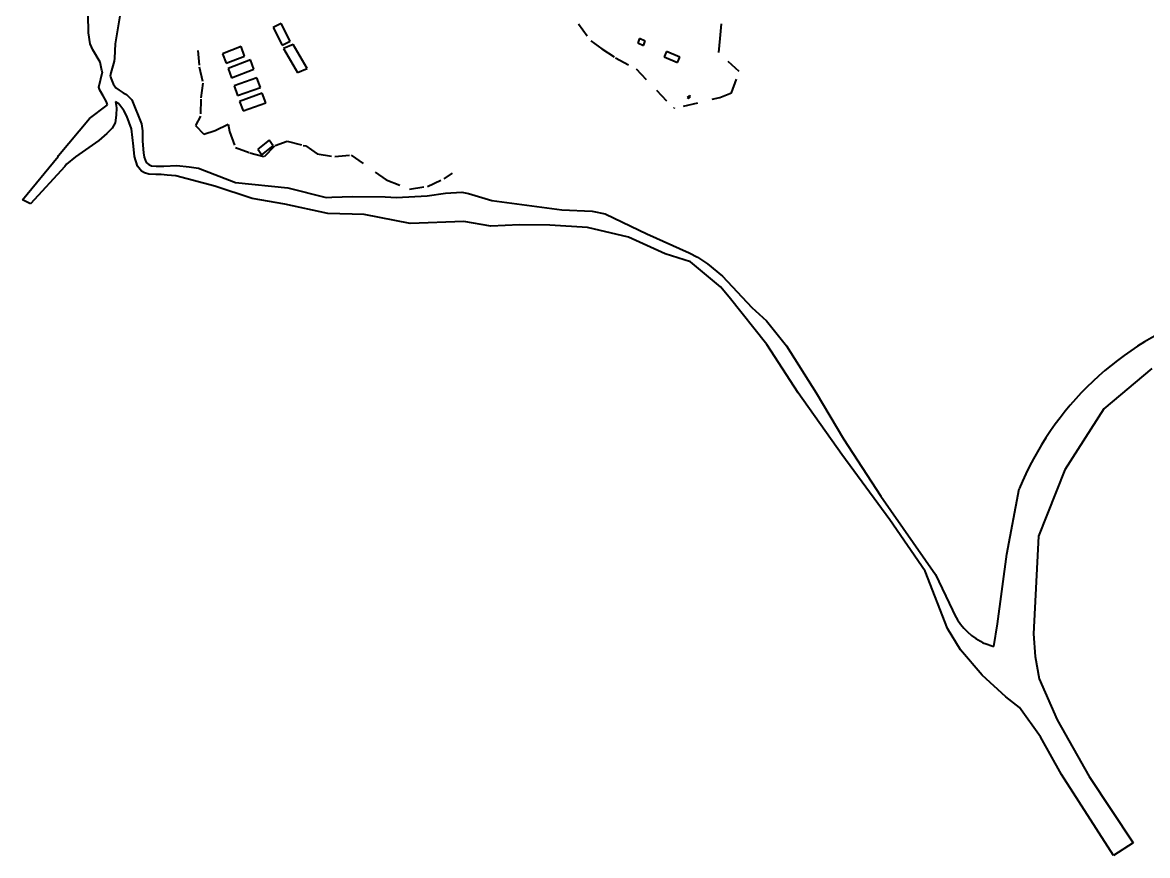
# Model space of a CAD drawing. Header units: metres. Extents: x 625987 to 635197, y 3048449 to 3066446.
# Drawn here: x 634616.48 to 634624.14, y 3063182.39 to 3063188.06 of the extents above; entities that cross this region are included whole.
import ezdxf

# ---------------------------------------------------------------- set-up
doc = ezdxf.new("R2010")
doc.units = ezdxf.units.M
doc.linetypes.add('DASHED', pattern=[0.75, 0.5, -0.25])
for name, color, linetype, lineweight in [('C-BLDG', 253, 'Continuous', 5), ('C-FENC-AIRF-SECU', 253, 'DASHED', 0), ('C-ROAD-LAND', 253, 'Continuous', 9)]:
    doc.layers.add(name, color=color, linetype=linetype, lineweight=lineweight)

msp = doc.modelspace()

# ---------------------------------------------------------------- linework, layer by layer
at = {"layer": 'C-BLDG', "lineweight": 40}
for p, q in [((634618.2416, 3063188.0495, 24568986.0801), (634618.1871, 3063188.0222, 24568986.0801)), ((634618.2416, 3063188.0495, 24568986.0801), (634618.1871, 3063188.0222, 24568986.0801)), ((634618.1871, 3063188.0222, 24568986.0801), (634618.2484, 3063187.903, 24568986.0801)), ((634618.1871, 3063188.0222, 24568986.0801), (634618.2484, 3063187.903, 24568986.0801)), ((634618.3028, 3063187.9303, 24568986.0801), (634618.2416, 3063188.0495, 24568986.0801)), ((634618.3028, 3063187.9303, 24568986.0801), (634618.2416, 3063188.0495, 24568986.0801)), ((634618.2484, 3063187.903, 24568986.0801), (634618.3028, 3063187.9303, 24568986.0801)), ((634618.2484, 3063187.903, 24568986.0801), (634618.3028, 3063187.9303, 24568986.0801)), ((634620.6811, 3063187.9485, 24568986.0801), (634620.6677, 3063187.9181, 24568986.0801)), ((634620.6811, 3063187.9485, 24568986.0801), (634620.6677, 3063187.9181, 24568986.0801)), ((634620.6677, 3063187.9181, 24568986.0801), (634620.7062, 3063187.8995, 24568986.0801)), ((634620.6677, 3063187.9181, 24568986.0801), (634620.7062, 3063187.8995, 24568986.0801)), ((634620.7197, 3063187.9298, 24568986.0801), (634620.6811, 3063187.9485, 24568986.0801)), ((634620.7197, 3063187.9298, 24568986.0801), (634620.6811, 3063187.9485, 24568986.0801)), ((634620.7062, 3063187.8995, 24568986.0801), (634620.7197, 3063187.9298, 24568986.0801)), ((634620.7062, 3063187.8995, 24568986.0801), (634620.7197, 3063187.9298, 24568986.0801)), ((634617.9675, 3063187.8929, 24568986.0801), (634617.8419, 3063187.8446, 24568986.0801)), ((634617.9675, 3063187.8929, 24568986.0801), (634617.8419, 3063187.8446, 24568986.0801)), ((634617.8419, 3063187.8446, 24568986.0801), (634617.8658, 3063187.7799, 24568986.0801)), ((634617.8419, 3063187.8446, 24568986.0801), (634617.8658, 3063187.7799, 24568986.0801)), ((634617.9913, 3063187.8282, 24568986.0801), (634617.9675, 3063187.8929, 24568986.0801)), ((634617.9913, 3063187.8282, 24568986.0801), (634617.9675, 3063187.8929, 24568986.0801)), ((634618.323, 3063187.9064, 24568986.0801), (634618.2574, 3063187.8808, 24568986.0801)), ((634618.323, 3063187.9064, 24568986.0801), (634618.2574, 3063187.8808, 24568986.0801)), ((634618.2574, 3063187.8808, 24568986.0801), (634618.3524, 3063187.7172, 24568986.0801)), ((634618.2574, 3063187.8808, 24568986.0801), (634618.3524, 3063187.7172, 24568986.0801)), ((634618.418, 3063187.7428, 24568986.0801), (634618.323, 3063187.9064, 24568986.0801)), ((634618.418, 3063187.7428, 24568986.0801), (634618.323, 3063187.9064, 24568986.0801)), ((634620.8634, 3063187.8599, 24568986.0801), (634620.8481, 3063187.824, 24568986.0801)), ((634620.8634, 3063187.8599, 24568986.0801), (634620.8481, 3063187.824, 24568986.0801)), ((634620.9542, 3063187.8213, 24568986.0801), (634620.8634, 3063187.8599, 24568986.0801)), ((634620.9542, 3063187.8213, 24568986.0801), (634620.8634, 3063187.8599, 24568986.0801)), ((634617.8658, 3063187.7799, 24568986.0801), (634617.9913, 3063187.8282, 24568986.0801)), ((634617.8658, 3063187.7799, 24568986.0801), (634617.9913, 3063187.8282, 24568986.0801)), ((634618.033, 3063187.8019, 24568986.0801), (634617.8794, 3063187.7437, 24568986.0801)), ((634618.033, 3063187.8019, 24568986.0801), (634617.8794, 3063187.7437, 24568986.0801)), ((634618.0552, 3063187.7392, 24568986.0801), (634618.033, 3063187.8019, 24568986.0801)), ((634618.0552, 3063187.7392, 24568986.0801), (634618.033, 3063187.8019, 24568986.0801)), ((634620.8481, 3063187.824, 24568986.0801), (634620.939, 3063187.7854, 24568986.0801)), ((634620.8481, 3063187.824, 24568986.0801), (634620.939, 3063187.7854, 24568986.0801)), ((634620.939, 3063187.7854, 24568986.0801), (634620.9542, 3063187.8213, 24568986.0801)), ((634620.939, 3063187.7854, 24568986.0801), (634620.9542, 3063187.8213, 24568986.0801)), ((634617.8794, 3063187.7437, 24568986.0801), (634617.9017, 3063187.681, 24568986.0801)), ((634617.8794, 3063187.7437, 24568986.0801), (634617.9017, 3063187.681, 24568986.0801)), ((634617.9017, 3063187.681, 24568986.0801), (634618.0552, 3063187.7392, 24568986.0801)), ((634617.9017, 3063187.681, 24568986.0801), (634618.0552, 3063187.7392, 24568986.0801)), ((634618.3524, 3063187.7172, 24568986.0801), (634618.418, 3063187.7428, 24568986.0801)), ((634618.3524, 3063187.7172, 24568986.0801), (634618.418, 3063187.7428, 24568986.0801)), ((634618.0757, 3063187.6805, 24568986.0801), (634617.9218, 3063187.6252, 24568986.0801)), ((634618.0757, 3063187.6805, 24568986.0801), (634617.9218, 3063187.6252, 24568986.0801)), ((634617.9218, 3063187.6252, 24568986.0801), (634617.9443, 3063187.561, 24568986.0801)), ((634617.9218, 3063187.6252, 24568986.0801), (634617.9443, 3063187.561, 24568986.0801)), ((634617.9443, 3063187.561, 24568986.0801), (634618.0994, 3063187.6151, 24568986.0801)), ((634617.9443, 3063187.561, 24568986.0801), (634618.0994, 3063187.6151, 24568986.0801)), ((634618.0994, 3063187.6151, 24568986.0801), (634618.0757, 3063187.6805, 24568986.0801)), ((634618.0994, 3063187.6151, 24568986.0801), (634618.0757, 3063187.6805, 24568986.0801)), ((634618.1116, 3063187.5755, 24568986.0801), (634617.9577, 3063187.5201, 24568986.0801)), ((634618.1116, 3063187.5755, 24568986.0801), (634617.9577, 3063187.5201, 24568986.0801)), ((634618.1353, 3063187.5101, 24568986.0801), (634618.1116, 3063187.5755, 24568986.0801)), ((634618.1353, 3063187.5101, 24568986.0801), (634618.1116, 3063187.5755, 24568986.0801)), ((634621.0179, 3063187.5585, 24568986.0801), (634621.005, 3063187.5455, 24568986.0801)), ((634621.0179, 3063187.5585, 24568986.0801), (634621.005, 3063187.5455, 24568986.0801)), ((634621.005, 3063187.5455, 24568986.0801), (634621.0133, 3063187.5398, 24568986.0801)), ((634621.005, 3063187.5455, 24568986.0801), (634621.0133, 3063187.5398, 24568986.0801)), ((634621.0133, 3063187.5398, 24568986.0801), (634621.0262, 3063187.5527, 24568986.0801)), ((634621.0133, 3063187.5398, 24568986.0801), (634621.0262, 3063187.5527, 24568986.0801)), ((634621.0262, 3063187.5527, 24568986.0801), (634621.0179, 3063187.5585, 24568986.0801)), ((634621.0262, 3063187.5527, 24568986.0801), (634621.0179, 3063187.5585, 24568986.0801)), ((634617.9577, 3063187.5201, 24568986.0801), (634617.9813, 3063187.4547, 24568986.0801)), ((634617.9577, 3063187.5201, 24568986.0801), (634617.9813, 3063187.4547, 24568986.0801)), ((634617.9813, 3063187.4547, 24568986.0801), (634618.1353, 3063187.5101, 24568986.0801)), ((634617.9813, 3063187.4547, 24568986.0801), (634618.1353, 3063187.5101, 24568986.0801)), ((634618.159, 3063187.2559, 24568986.0801), (634618.0818, 3063187.1946, 24568986.0801)), ((634618.159, 3063187.2559, 24568986.0801), (634618.0818, 3063187.1946, 24568986.0801)), ((634618.1868, 3063187.2173, 24568986.0801), (634618.159, 3063187.2559, 24568986.0801)), ((634618.1868, 3063187.2173, 24568986.0801), (634618.159, 3063187.2559, 24568986.0801)), ((634618.0818, 3063187.1946, 24568986.0801), (634618.1096, 3063187.156, 24568986.0801)), ((634618.0818, 3063187.1946, 24568986.0801), (634618.1096, 3063187.156, 24568986.0801)), ((634618.1096, 3063187.156, 24568986.0801), (634618.1868, 3063187.2173, 24568986.0801)), ((634618.1096, 3063187.156, 24568986.0801), (634618.1868, 3063187.2173, 24568986.0801))]:
    msp.add_line(p, q, dxfattribs=at)
at = {"layer": 'C-FENC-AIRF-SECU', "lineweight": 40, "ltscale": 0.2}
for p, q in [((634620.1393, 3063188.1803, 24568986.0801), (634620.2639, 3063188.0472, 24568986.0801)), ((634620.1393, 3063188.1803, 24568986.0801), (634620.2639, 3063188.0472, 24568986.0801)), ((634621.23, 3063187.9488, 24568986.0801), (634621.2404, 3063188.0933, 24568986.0801)), ((634621.23, 3063187.9488, 24568986.0801), (634621.2404, 3063188.0933, 24568986.0801)), ((634620.2639, 3063188.0472, 24568986.0801), (634620.3491, 3063187.9319, 24568986.0801)), ((634620.2639, 3063188.0472, 24568986.0801), (634620.3491, 3063187.9319, 24568986.0801)), ((634620.3491, 3063187.9319, 24568986.0801), (634620.4233, 3063187.8785, 24568986.0801)), ((634620.3491, 3063187.9319, 24568986.0801), (634620.4233, 3063187.8785, 24568986.0801)), ((634621.2192, 3063187.8521, 24568986.0801), (634621.23, 3063187.9488, 24568986.0801)), ((634621.2192, 3063187.8521, 24568986.0801), (634621.23, 3063187.9488, 24568986.0801)), ((634617.6745, 3063187.867, 24568986.0801), (634617.6835, 3063187.755, 24568986.0801)), ((634617.6745, 3063187.867, 24568986.0801), (634617.6835, 3063187.755, 24568986.0801)), ((634620.4233, 3063187.8785, 24568986.0801), (634620.5171, 3063187.8173, 24568986.0801)), ((634620.4233, 3063187.8785, 24568986.0801), (634620.5171, 3063187.8173, 24568986.0801)), ((634621.3581, 3063187.7242, 24568986.0801), (634621.2192, 3063187.8521, 24568986.0801)), ((634621.3581, 3063187.7242, 24568986.0801), (634621.2192, 3063187.8521, 24568986.0801)), ((634620.5171, 3063187.8173, 24568986.0801), (634620.6563, 3063187.7407, 24568986.0801)), ((634620.5171, 3063187.8173, 24568986.0801), (634620.6563, 3063187.7407, 24568986.0801)), ((634617.6835, 3063187.755, 24568986.0801), (634617.707, 3063187.6441, 24568986.0801)), ((634617.6835, 3063187.755, 24568986.0801), (634617.707, 3063187.6441, 24568986.0801)), ((634620.6563, 3063187.7407, 24568986.0801), (634620.9156, 3063187.472, 24568986.0801)), ((634620.6563, 3063187.7407, 24568986.0801), (634620.9156, 3063187.472, 24568986.0801)), ((634621.3059, 3063187.5777, 24568986.0801), (634621.3581, 3063187.7242, 24568986.0801)), ((634621.3059, 3063187.5777, 24568986.0801), (634621.3581, 3063187.7242, 24568986.0801)), ((634617.707, 3063187.6441, 24568986.0801), (634617.6928, 3063187.536, 24568986.0801)), ((634617.707, 3063187.6441, 24568986.0801), (634617.6928, 3063187.536, 24568986.0801)), ((634617.6928, 3063187.536, 24568986.0801), (634617.6905, 3063187.419, 24568986.0801)), ((634617.6928, 3063187.536, 24568986.0801), (634617.6905, 3063187.419, 24568986.0801)), ((634620.9799, 3063187.4878, 24568986.0801), (634621.226, 3063187.5471, 24568986.0801)), ((634620.9799, 3063187.4878, 24568986.0801), (634621.226, 3063187.5471, 24568986.0801)), ((634621.226, 3063187.5471, 24568986.0801), (634621.3059, 3063187.5777, 24568986.0801)), ((634621.226, 3063187.5471, 24568986.0801), (634621.3059, 3063187.5777, 24568986.0801)), ((634620.9156, 3063187.472, 24568986.0801), (634620.9192, 3063187.4774, 24568986.0801)), ((634620.9156, 3063187.472, 24568986.0801), (634620.9192, 3063187.4774, 24568986.0801)), ((634617.6905, 3063187.419, 24568986.0801), (634617.6577, 3063187.3556, 24568986.0801)), ((634617.6905, 3063187.419, 24568986.0801), (634617.6577, 3063187.3556, 24568986.0801)), ((634617.6577, 3063187.3556, 24568986.0801), (634617.7153, 3063187.2979, 24568986.0801)), ((634617.6577, 3063187.3556, 24568986.0801), (634617.7153, 3063187.2979, 24568986.0801)), ((634617.7153, 3063187.2979, 24568986.0801), (634617.7916, 3063187.3226, 24568986.0801)), ((634617.7153, 3063187.2979, 24568986.0801), (634617.7916, 3063187.3226, 24568986.0801)), ((634617.7916, 3063187.3226, 24568986.0801), (634617.8809, 3063187.3644, 24568986.0801)), ((634617.7916, 3063187.3226, 24568986.0801), (634617.8809, 3063187.3644, 24568986.0801)), ((634617.8809, 3063187.3644, 24568986.0801), (634617.8892, 3063187.3159, 24568986.0801)), ((634617.8809, 3063187.3644, 24568986.0801), (634617.8892, 3063187.3159, 24568986.0801)), ((634617.8892, 3063187.3159, 24568986.0801), (634617.9297, 3063187.2059, 24568986.0801)), ((634617.8892, 3063187.3159, 24568986.0801), (634617.9297, 3063187.2059, 24568986.0801)), ((634618.1993, 3063187.2195, 24568986.0801), (634618.2823, 3063187.2497, 24568986.0801)), ((634618.1993, 3063187.2195, 24568986.0801), (634618.2823, 3063187.2497, 24568986.0801)), ((634618.2823, 3063187.2497, 24568986.0801), (634618.3901, 3063187.2204, 24568986.0801)), ((634618.2823, 3063187.2497, 24568986.0801), (634618.3901, 3063187.2204, 24568986.0801)), ((634617.9297, 3063187.2059, 24568986.0801), (634618.027, 3063187.1708, 24568986.0801)), ((634617.9297, 3063187.2059, 24568986.0801), (634618.027, 3063187.1708, 24568986.0801)), ((634618.027, 3063187.1708, 24568986.0801), (634618.1281, 3063187.144, 24568986.0801)), ((634618.027, 3063187.1708, 24568986.0801), (634618.1281, 3063187.144, 24568986.0801)), ((634618.1281, 3063187.144, 24568986.0801), (634618.1993, 3063187.2195, 24568986.0801)), ((634618.1281, 3063187.144, 24568986.0801), (634618.1993, 3063187.2195, 24568986.0801)), ((634618.3901, 3063187.2204, 24568986.0801), (634618.4085, 3063187.2181, 24568986.0801)), ((634618.3901, 3063187.2204, 24568986.0801), (634618.4085, 3063187.2181, 24568986.0801)), ((634618.4085, 3063187.2181, 24568986.0801), (634618.4854, 3063187.163, 24568986.0801)), ((634618.4085, 3063187.2181, 24568986.0801), (634618.4854, 3063187.163, 24568986.0801)), ((634618.4854, 3063187.163, 24568986.0801), (634618.6054, 3063187.1441, 24568986.0801)), ((634618.4854, 3063187.163, 24568986.0801), (634618.6054, 3063187.1441, 24568986.0801)), ((634618.6054, 3063187.1441, 24568986.0801), (634618.7162, 3063187.1546, 24568986.0801)), ((634618.6054, 3063187.1441, 24568986.0801), (634618.7162, 3063187.1546, 24568986.0801)), ((634618.7162, 3063187.1546, 24568986.0801), (634618.9549, 3063186.9867, 24568986.0801)), ((634618.7162, 3063187.1546, 24568986.0801), (634618.9549, 3063186.9867, 24568986.0801)), ((634619.35, 3063186.9934, 24568986.0801), (634619.4081, 3063187.0327, 24568986.0801)), ((634619.35, 3063186.9934, 24568986.0801), (634619.4081, 3063187.0327, 24568986.0801)), ((634618.9549, 3063186.9867, 24568986.0801), (634619.1139, 3063186.9224, 24568986.0801)), ((634618.9549, 3063186.9867, 24568986.0801), (634619.1139, 3063186.9224, 24568986.0801)), ((634619.1139, 3063186.9224, 24568986.0801), (634619.2363, 3063186.942, 24568986.0801)), ((634619.1139, 3063186.9224, 24568986.0801), (634619.2363, 3063186.942, 24568986.0801)), ((634619.2363, 3063186.942, 24568986.0801), (634619.35, 3063186.9934, 24568986.0801)), ((634619.2363, 3063186.942, 24568986.0801), (634619.35, 3063186.9934, 24568986.0801))]:
    msp.add_line(p, q, dxfattribs=at)
at = {"layer": 'C-ROAD-LAND', "lineweight": 40}
for p, q in [((634617.1491, 3063188.1438, 24568986.0801), (634617.1102, 3063187.9113, 24568986.0801)), ((634617.1491, 3063188.1438, 24568986.0801), (634617.1102, 3063187.9113, 24568986.0801)), ((634616.9287, 3063187.9868, 24568986.0801), (634616.9266, 3063188.1116, 24568986.0801)), ((634616.9287, 3063187.9868, 24568986.0801), (634616.9266, 3063188.1116, 24568986.0801)), ((634616.9396, 3063187.9107, 24568986.0801), (634616.9287, 3063187.9868, 24568986.0801)), ((634616.9396, 3063187.9107, 24568986.0801), (634616.9287, 3063187.9868, 24568986.0801)), ((634616.9593, 3063187.8697, 24568986.0801), (634616.9396, 3063187.9107, 24568986.0801)), ((634616.9593, 3063187.8697, 24568986.0801), (634616.9396, 3063187.9107, 24568986.0801)), ((634617.0082, 3063187.786, 24568986.0801), (634616.9593, 3063187.8697, 24568986.0801)), ((634617.0082, 3063187.786, 24568986.0801), (634616.9593, 3063187.8697, 24568986.0801)), ((634617.1102, 3063187.9113, 24568986.0801), (634617.1056, 3063187.8132, 24568986.0801)), ((634617.1102, 3063187.9113, 24568986.0801), (634617.1056, 3063187.8132, 24568986.0801)), ((634617.0208, 3063187.7301, 24568986.0801), (634617.0082, 3063187.786, 24568986.0801)), ((634617.0208, 3063187.7301, 24568986.0801), (634617.0082, 3063187.786, 24568986.0801)), ((634617.1039, 3063187.7942, 24568986.0801), (634617.0901, 3063187.7453, 24568986.0801)), ((634617.1039, 3063187.7942, 24568986.0801), (634617.0901, 3063187.7453, 24568986.0801)), ((634617.1056, 3063187.8132, 24568986.0801), (634617.1039, 3063187.7942, 24568986.0801)), ((634617.1056, 3063187.8132, 24568986.0801), (634617.1039, 3063187.7942, 24568986.0801)), ((634616.9998, 3063187.6169, 24568986.0801), (634617.0236, 3063187.7201, 24568986.0801)), ((634616.9998, 3063187.6169, 24568986.0801), (634617.0236, 3063187.7201, 24568986.0801)), ((634617.0223, 3063187.7246, 24568986.0801), (634617.0208, 3063187.7301, 24568986.0801)), ((634617.0223, 3063187.7246, 24568986.0801), (634617.0208, 3063187.7301, 24568986.0801)), ((634617.0233, 3063187.7218, 24568986.0801), (634617.0223, 3063187.7246, 24568986.0801)), ((634617.0233, 3063187.7218, 24568986.0801), (634617.0223, 3063187.7246, 24568986.0801)), ((634617.0236, 3063187.7201, 24568986.0801), (634617.0233, 3063187.7218, 24568986.0801)), ((634617.0236, 3063187.7201, 24568986.0801), (634617.0233, 3063187.7218, 24568986.0801)), ((634617.0811, 3063187.7137, 24568986.0801), (634617.0768, 3063187.6905, 24568986.0801)), ((634617.0811, 3063187.7137, 24568986.0801), (634617.0768, 3063187.6905, 24568986.0801)), ((634617.0768, 3063187.6905, 24568986.0801), (634617.0873, 3063187.6617, 24568986.0801)), ((634617.0768, 3063187.6905, 24568986.0801), (634617.0873, 3063187.6617, 24568986.0801)), ((634617.0901, 3063187.7453, 24568986.0801), (634617.0811, 3063187.7137, 24568986.0801)), ((634617.0901, 3063187.7453, 24568986.0801), (634617.0811, 3063187.7137, 24568986.0801)), ((634617.0054, 3063187.5956, 24568986.0801), (634616.9998, 3063187.6169, 24568986.0801)), ((634617.0054, 3063187.5956, 24568986.0801), (634616.9998, 3063187.6169, 24568986.0801)), ((634617.0873, 3063187.6617, 24568986.0801), (634617.0965, 3063187.6405, 24568986.0801)), ((634617.0873, 3063187.6617, 24568986.0801), (634617.0965, 3063187.6405, 24568986.0801)), ((634617.0965, 3063187.6405, 24568986.0801), (634617.1156, 3063187.6128, 24568986.0801)), ((634617.0965, 3063187.6405, 24568986.0801), (634617.1156, 3063187.6128, 24568986.0801)), ((634617.1156, 3063187.6128, 24568986.0801), (634617.1386, 3063187.5971, 24568986.0801)), ((634617.1156, 3063187.6128, 24568986.0801), (634617.1386, 3063187.5971, 24568986.0801)), ((634617.0284, 3063187.557, 24568986.0801), (634617.0054, 3063187.5956, 24568986.0801)), ((634617.0284, 3063187.557, 24568986.0801), (634617.0054, 3063187.5956, 24568986.0801)), ((634617.049, 3063187.522, 24568986.0801), (634617.0284, 3063187.557, 24568986.0801)), ((634617.049, 3063187.522, 24568986.0801), (634617.0284, 3063187.557, 24568986.0801)), ((634617.1386, 3063187.5971, 24568986.0801), (634617.1647, 3063187.5779, 24568986.0801)), ((634617.1386, 3063187.5971, 24568986.0801), (634617.1647, 3063187.5779, 24568986.0801)), ((634617.1647, 3063187.5779, 24568986.0801), (634617.1887, 3063187.5658, 24568986.0801)), ((634617.1647, 3063187.5779, 24568986.0801), (634617.1887, 3063187.5658, 24568986.0801)), ((634617.1887, 3063187.5658, 24568986.0801), (634617.2091, 3063187.5466, 24568986.0801)), ((634617.1887, 3063187.5658, 24568986.0801), (634617.2091, 3063187.5466, 24568986.0801)), ((634617.2091, 3063187.5466, 24568986.0801), (634617.2246, 3063187.53, 24568986.0801)), ((634617.2091, 3063187.5466, 24568986.0801), (634617.2246, 3063187.53, 24568986.0801)), ((634617.2246, 3063187.53, 24568986.0801), (634617.2895, 3063187.3662, 24568986.0801)), ((634617.2246, 3063187.53, 24568986.0801), (634617.2895, 3063187.3662, 24568986.0801)), ((634616.9353, 3063187.403, 24568986.0801), (634617.0557, 3063187.4936, 24568986.0801)), ((634616.9353, 3063187.403, 24568986.0801), (634617.0557, 3063187.4936, 24568986.0801)), ((634617.054, 3063187.5095, 24568986.0801), (634617.049, 3063187.522, 24568986.0801)), ((634617.054, 3063187.5095, 24568986.0801), (634617.049, 3063187.522, 24568986.0801)), ((634617.0588, 3063187.4973, 24568986.0801), (634617.054, 3063187.5095, 24568986.0801)), ((634617.0588, 3063187.4973, 24568986.0801), (634617.054, 3063187.5095, 24568986.0801)), ((634617.0557, 3063187.4936, 24568986.0801), (634617.0588, 3063187.4973, 24568986.0801)), ((634617.0557, 3063187.4936, 24568986.0801), (634617.0588, 3063187.4973, 24568986.0801)), ((634617.1356, 3063187.5034, 24568986.0801), (634617.1139, 3063187.5175, 24568986.0801)), ((634617.1139, 3063187.5175, 24568986.0801), (634617.1193, 3063187.4759, 24568986.0801)), ((634617.1356, 3063187.5034, 24568986.0801), (634617.1139, 3063187.5175, 24568986.0801)), ((634617.1139, 3063187.5175, 24568986.0801), (634617.1193, 3063187.4759, 24568986.0801)), ((634617.1193, 3063187.4759, 24568986.0801), (634617.1177, 3063187.4271, 24568986.0801)), ((634617.1193, 3063187.4759, 24568986.0801), (634617.1177, 3063187.4271, 24568986.0801)), ((634617.1691, 3063187.4569, 24568986.0801), (634617.1356, 3063187.5034, 24568986.0801)), ((634617.1691, 3063187.4569, 24568986.0801), (634617.1356, 3063187.5034, 24568986.0801)), ((634617.1898, 3063187.4202, 24568986.0801), (634617.1691, 3063187.4569, 24568986.0801)), ((634617.1898, 3063187.4202, 24568986.0801), (634617.1691, 3063187.4569, 24568986.0801)), ((634616.7255, 3063187.152, 24568986.0801), (634616.9353, 3063187.403, 24568986.0801)), ((634616.7255, 3063187.152, 24568986.0801), (634616.9353, 3063187.403, 24568986.0801)), ((634617.1177, 3063187.4271, 24568986.0801), (634617.1106, 3063187.3731, 24568986.0801)), ((634617.1177, 3063187.4271, 24568986.0801), (634617.1106, 3063187.3731, 24568986.0801)), ((634617.2222, 3063187.3327, 24568986.0801), (634617.1898, 3063187.4202, 24568986.0801)), ((634617.2222, 3063187.3327, 24568986.0801), (634617.1898, 3063187.4202, 24568986.0801)), ((634617.0544, 3063187.3026, 24568986.0801), (634617.0003, 3063187.2534, 24568986.0801)), ((634617.0544, 3063187.3026, 24568986.0801), (634617.0003, 3063187.2534, 24568986.0801)), ((634617.09, 3063187.3378, 24568986.0801), (634617.0544, 3063187.3026, 24568986.0801)), ((634617.09, 3063187.3378, 24568986.0801), (634617.0544, 3063187.3026, 24568986.0801)), ((634617.1106, 3063187.3731, 24568986.0801), (634617.09, 3063187.3378, 24568986.0801)), ((634617.1106, 3063187.3731, 24568986.0801), (634617.09, 3063187.3378, 24568986.0801)), ((634617.2362, 3063187.2148, 24568986.0801), (634617.2222, 3063187.3327, 24568986.0801)), ((634617.2362, 3063187.2148, 24568986.0801), (634617.2222, 3063187.3327, 24568986.0801)), ((634617.2895, 3063187.3662, 24568986.0801), (634617.2963, 3063187.3193, 24568986.0801)), ((634617.2895, 3063187.3662, 24568986.0801), (634617.2963, 3063187.3193, 24568986.0801)), ((634617.2963, 3063187.3193, 24568986.0801), (634617.2977, 3063187.2504, 24568986.0801)), ((634617.2963, 3063187.3193, 24568986.0801), (634617.2977, 3063187.2504, 24568986.0801)), ((634617.0003, 3063187.2534, 24568986.0801), (634616.8404, 3063187.1419, 24568986.0801)), ((634617.0003, 3063187.2534, 24568986.0801), (634616.8404, 3063187.1419, 24568986.0801)), ((634617.2977, 3063187.2504, 24568986.0801), (634617.303, 3063187.17, 24568986.0801)), ((634617.2977, 3063187.2504, 24568986.0801), (634617.303, 3063187.17, 24568986.0801)), ((634616.7217, 3063187.1452, 24568986.0801), (634616.7255, 3063187.152, 24568986.0801)), ((634616.7217, 3063187.1452, 24568986.0801), (634616.7255, 3063187.152, 24568986.0801)), ((634617.2429, 3063187.1444, 24568986.0801), (634617.2362, 3063187.2148, 24568986.0801)), ((634617.2429, 3063187.1444, 24568986.0801), (634617.2362, 3063187.2148, 24568986.0801)), ((634617.303, 3063187.17, 24568986.0801), (634617.3081, 3063187.1409, 24568986.0801)), ((634617.303, 3063187.17, 24568986.0801), (634617.3081, 3063187.1409, 24568986.0801)), ((634616.4799, 3063186.8496, 24568986.0801), (634616.7217, 3063187.1452, 24568986.0801)), ((634616.4799, 3063186.8496, 24568986.0801), (634616.7217, 3063187.1452, 24568986.0801)), ((634616.7682, 3063187.0775, 24568986.0801), (634616.5347, 3063186.8239, 24568986.0801)), ((634616.7682, 3063187.0775, 24568986.0801), (634616.5347, 3063186.8239, 24568986.0801)), ((634616.7787, 3063187.0924, 24568986.0801), (634616.7682, 3063187.0775, 24568986.0801)), ((634616.7787, 3063187.0924, 24568986.0801), (634616.7682, 3063187.0775, 24568986.0801)), ((634616.8404, 3063187.1419, 24568986.0801), (634616.7787, 3063187.0924, 24568986.0801)), ((634616.8404, 3063187.1419, 24568986.0801), (634616.7787, 3063187.0924, 24568986.0801)), ((634617.2623, 3063187.0802, 24568986.0801), (634617.2429, 3063187.1444, 24568986.0801)), ((634617.2623, 3063187.0802, 24568986.0801), (634617.2429, 3063187.1444, 24568986.0801)), ((634617.2905, 3063187.0455, 24568986.0801), (634617.2623, 3063187.0802, 24568986.0801)), ((634617.2905, 3063187.0455, 24568986.0801), (634617.2623, 3063187.0802, 24568986.0801)), ((634617.3081, 3063187.1409, 24568986.0801), (634617.3226, 3063187.105, 24568986.0801)), ((634617.3081, 3063187.1409, 24568986.0801), (634617.3226, 3063187.105, 24568986.0801)), ((634617.3226, 3063187.105, 24568986.0801), (634617.3393, 3063187.0907, 24568986.0801)), ((634617.3226, 3063187.105, 24568986.0801), (634617.3393, 3063187.0907, 24568986.0801)), ((634617.3393, 3063187.0907, 24568986.0801), (634617.3581, 3063187.0815, 24568986.0801)), ((634617.3393, 3063187.0907, 24568986.0801), (634617.3581, 3063187.0815, 24568986.0801)), ((634617.3581, 3063187.0815, 24568986.0801), (634617.3908, 3063187.0793, 24568986.0801)), ((634617.3581, 3063187.0815, 24568986.0801), (634617.3908, 3063187.0793, 24568986.0801)), ((634617.3908, 3063187.0793, 24568986.0801), (634617.4427, 3063187.0787, 24568986.0801)), ((634617.3908, 3063187.0793, 24568986.0801), (634617.4427, 3063187.0787, 24568986.0801)), ((634617.4427, 3063187.0787, 24568986.0801), (634617.5304, 3063187.0831, 24568986.0801)), ((634617.4427, 3063187.0787, 24568986.0801), (634617.5304, 3063187.0831, 24568986.0801)), ((634617.5304, 3063187.0831, 24568986.0801), (634617.6152, 3063187.0758, 24568986.0801)), ((634617.5304, 3063187.0831, 24568986.0801), (634617.6152, 3063187.0758, 24568986.0801)), ((634617.6152, 3063187.0758, 24568986.0801), (634617.6781, 3063187.0653, 24568986.0801)), ((634617.6152, 3063187.0758, 24568986.0801), (634617.6781, 3063187.0653, 24568986.0801)), ((634617.3104, 3063187.0337, 24568986.0801), (634617.2905, 3063187.0455, 24568986.0801)), ((634617.3104, 3063187.0337, 24568986.0801), (634617.2905, 3063187.0455, 24568986.0801)), ((634617.3394, 3063187.0255, 24568986.0801), (634617.3104, 3063187.0337, 24568986.0801)), ((634617.3394, 3063187.0255, 24568986.0801), (634617.3104, 3063187.0337, 24568986.0801)), ((634617.3873, 3063187.0233, 24568986.0801), (634617.3394, 3063187.0255, 24568986.0801)), ((634617.3873, 3063187.0233, 24568986.0801), (634617.3394, 3063187.0255, 24568986.0801)), ((634617.424, 3063187.0226, 24568986.0801), (634617.3873, 3063187.0233, 24568986.0801)), ((634617.424, 3063187.0226, 24568986.0801), (634617.3873, 3063187.0233, 24568986.0801)), ((634617.4648, 3063187.0191, 24568986.0801), (634617.424, 3063187.0226, 24568986.0801)), ((634617.4648, 3063187.0191, 24568986.0801), (634617.424, 3063187.0226, 24568986.0801)), ((634617.5227, 3063187.0126, 24568986.0801), (634617.4648, 3063187.0191, 24568986.0801)), ((634617.5227, 3063187.0126, 24568986.0801), (634617.4648, 3063187.0191, 24568986.0801)), ((634617.7892, 3063186.9426, 24568986.0801), (634617.5227, 3063187.0126, 24568986.0801)), ((634617.7892, 3063186.9426, 24568986.0801), (634617.5227, 3063187.0126, 24568986.0801)), ((634617.6781, 3063187.0653, 24568986.0801), (634617.93, 3063186.9683, 24568986.0801)), ((634617.6781, 3063187.0653, 24568986.0801), (634617.93, 3063186.9683, 24568986.0801)), ((634618.0443, 3063186.8589, 24568986.0801), (634617.7892, 3063186.9426, 24568986.0801)), ((634618.0443, 3063186.8589, 24568986.0801), (634617.7892, 3063186.9426, 24568986.0801)), ((634617.93, 3063186.9683, 24568986.0801), (634618.2852, 3063186.9316, 24568986.0801)), ((634617.93, 3063186.9683, 24568986.0801), (634618.2852, 3063186.9316, 24568986.0801)), ((634618.2852, 3063186.9316, 24568986.0801), (634618.5481, 3063186.8652, 24568986.0801)), ((634618.2852, 3063186.9316, 24568986.0801), (634618.5481, 3063186.8652, 24568986.0801)), ((634616.5347, 3063186.8239, 24568986.0801), (634616.4799, 3063186.8496, 24568986.0801)), ((634616.5347, 3063186.8239, 24568986.0801), (634616.4799, 3063186.8496, 24568986.0801)), ((634618.2666, 3063186.8203, 24568986.0801), (634618.0443, 3063186.8589, 24568986.0801)), ((634618.2666, 3063186.8203, 24568986.0801), (634618.0443, 3063186.8589, 24568986.0801)), ((634618.5481, 3063186.8652, 24568986.0801), (634618.5848, 3063186.8678, 24568986.0801)), ((634618.5481, 3063186.8652, 24568986.0801), (634618.5848, 3063186.8678, 24568986.0801)), ((634618.5848, 3063186.8678, 24568986.0801), (634618.7259, 3063186.8724, 24568986.0801)), ((634618.5848, 3063186.8678, 24568986.0801), (634618.7259, 3063186.8724, 24568986.0801)), ((634618.7259, 3063186.8724, 24568986.0801), (634618.949, 3063186.87, 24568986.0801)), ((634618.7259, 3063186.8724, 24568986.0801), (634618.949, 3063186.87, 24568986.0801)), ((634618.949, 3063186.87, 24568986.0801), (634619.026, 3063186.8668, 24568986.0801)), ((634618.949, 3063186.87, 24568986.0801), (634619.026, 3063186.8668, 24568986.0801)), ((634619.026, 3063186.8668, 24568986.0801), (634619.2339, 3063186.8775, 24568986.0801)), ((634619.026, 3063186.8668, 24568986.0801), (634619.2339, 3063186.8775, 24568986.0801)), ((634619.2339, 3063186.8775, 24568986.0801), (634619.3589, 3063186.8954, 24568986.0801)), ((634619.2339, 3063186.8775, 24568986.0801), (634619.3589, 3063186.8954, 24568986.0801)), ((634619.3589, 3063186.8954, 24568986.0801), (634619.4702, 3063186.9017, 24568986.0801)), ((634619.3589, 3063186.8954, 24568986.0801), (634619.4702, 3063186.9017, 24568986.0801)), ((634619.4702, 3063186.9017, 24568986.0801), (634619.5152, 3063186.8925, 24568986.0801)), ((634619.4702, 3063186.9017, 24568986.0801), (634619.5152, 3063186.8925, 24568986.0801)), ((634619.5152, 3063186.8925, 24568986.0801), (634619.6757, 3063186.8449, 24568986.0801)), ((634619.5152, 3063186.8925, 24568986.0801), (634619.6757, 3063186.8449, 24568986.0801)), ((634619.6757, 3063186.8449, 24568986.0801), (634620.1505, 3063186.7815, 24568986.0801)), ((634619.6757, 3063186.8449, 24568986.0801), (634620.1505, 3063186.7815, 24568986.0801)), ((634618.5579, 3063186.7579, 24568986.0801), (634618.2666, 3063186.8203, 24568986.0801)), ((634618.5579, 3063186.7579, 24568986.0801), (634618.2666, 3063186.8203, 24568986.0801)), ((634620.1505, 3063186.7815, 24568986.0801), (634620.3571, 3063186.7733, 24568986.0801)), ((634620.1505, 3063186.7815, 24568986.0801), (634620.3571, 3063186.7733, 24568986.0801)), ((634620.3571, 3063186.7733, 24568986.0801), (634620.4463, 3063186.7541, 24568986.0801)), ((634620.3571, 3063186.7733, 24568986.0801), (634620.4463, 3063186.7541, 24568986.0801)), ((634618.8062, 3063186.7502, 24568986.0801), (634618.5579, 3063186.7579, 24568986.0801)), ((634618.8062, 3063186.7502, 24568986.0801), (634618.5579, 3063186.7579, 24568986.0801)), ((634619.1186, 3063186.6898, 24568986.0801), (634618.8062, 3063186.7502, 24568986.0801)), ((634619.1186, 3063186.6898, 24568986.0801), (634618.8062, 3063186.7502, 24568986.0801)), ((634619.484, 3063186.7027, 24568986.0801), (634619.1186, 3063186.6898, 24568986.0801)), ((634619.484, 3063186.7027, 24568986.0801), (634619.1186, 3063186.6898, 24568986.0801)), ((634619.6682, 3063186.6716, 24568986.0801), (634619.484, 3063186.7027, 24568986.0801)), ((634619.6682, 3063186.6716, 24568986.0801), (634619.484, 3063186.7027, 24568986.0801)), ((634620.4463, 3063186.7541, 24568986.0801), (634620.5632, 3063186.6973, 24568986.0801)), ((634620.4463, 3063186.7541, 24568986.0801), (634620.5632, 3063186.6973, 24568986.0801)), ((634620.5632, 3063186.6973, 24568986.0801), (634620.7289, 3063186.619, 24568986.0801)), ((634620.5632, 3063186.6973, 24568986.0801), (634620.7289, 3063186.619, 24568986.0801)), ((634619.864, 3063186.6812, 24568986.0801), (634619.6682, 3063186.6716, 24568986.0801)), ((634619.864, 3063186.6812, 24568986.0801), (634619.6682, 3063186.6716, 24568986.0801)), ((634620.0704, 3063186.677, 24568986.0801), (634619.864, 3063186.6812, 24568986.0801)), ((634620.0704, 3063186.677, 24568986.0801), (634619.864, 3063186.6812, 24568986.0801)), ((634620.3255, 3063186.6622, 24568986.0801), (634620.0704, 3063186.677, 24568986.0801)), ((634620.3255, 3063186.6622, 24568986.0801), (634620.0704, 3063186.677, 24568986.0801)), ((634620.6042, 3063186.5962, 24568986.0801), (634620.3255, 3063186.6622, 24568986.0801)), ((634620.6042, 3063186.5962, 24568986.0801), (634620.3255, 3063186.6622, 24568986.0801)), ((634620.7289, 3063186.619, 24568986.0801), (634621.0175, 3063186.4889, 24568986.0801)), ((634620.7289, 3063186.619, 24568986.0801), (634621.0175, 3063186.4889, 24568986.0801)), ((634620.8554, 3063186.4837, 24568986.0801), (634620.6042, 3063186.5962, 24568986.0801)), ((634620.8554, 3063186.4837, 24568986.0801), (634620.6042, 3063186.5962, 24568986.0801)), ((634621.0264, 3063186.4292, 24568986.0801), (634620.8554, 3063186.4837, 24568986.0801)), ((634621.0264, 3063186.4292, 24568986.0801), (634620.8554, 3063186.4837, 24568986.0801)), ((634621.0175, 3063186.4889, 24568986.0801), (634621.074, 3063186.4594, 24568986.0801)), ((634621.0175, 3063186.4889, 24568986.0801), (634621.074, 3063186.4594, 24568986.0801)), ((634621.074, 3063186.4594, 24568986.0801), (634621.1424, 3063186.4154, 24568986.0801)), ((634621.074, 3063186.4594, 24568986.0801), (634621.1424, 3063186.4154, 24568986.0801)), ((634621.2321, 3063186.2572, 24568986.0801), (634621.0264, 3063186.4292, 24568986.0801)), ((634621.2321, 3063186.2572, 24568986.0801), (634621.0264, 3063186.4292, 24568986.0801)), ((634621.1424, 3063186.4154, 24568986.0801), (634621.2441, 3063186.3299, 24568986.0801)), ((634621.1424, 3063186.4154, 24568986.0801), (634621.2441, 3063186.3299, 24568986.0801)), ((634621.2441, 3063186.3299, 24568986.0801), (634621.3449, 3063186.2234, 24568986.0801)), ((634621.2441, 3063186.3299, 24568986.0801), (634621.3449, 3063186.2234, 24568986.0801)), ((634621.2896, 3063186.1891, 24568986.0801), (634621.2321, 3063186.2572, 24568986.0801)), ((634621.2896, 3063186.1891, 24568986.0801), (634621.2321, 3063186.2572, 24568986.0801)), ((634621.5473, 3063185.8657, 24568986.0801), (634621.2896, 3063186.1891, 24568986.0801)), ((634621.5473, 3063185.8657, 24568986.0801), (634621.2896, 3063186.1891, 24568986.0801)), ((634621.3449, 3063186.2234, 24568986.0801), (634621.4443, 3063186.1175, 24568986.0801)), ((634621.3449, 3063186.2234, 24568986.0801), (634621.4443, 3063186.1175, 24568986.0801)), ((634621.4443, 3063186.1175, 24568986.0801), (634621.5441, 3063186.027, 24568986.0801)), ((634621.4443, 3063186.1175, 24568986.0801), (634621.5441, 3063186.027, 24568986.0801)), ((634621.5441, 3063186.027, 24568986.0801), (634621.6799, 3063185.858, 24568986.0801)), ((634621.5441, 3063186.027, 24568986.0801), (634621.6799, 3063185.858, 24568986.0801)), ((634621.7591, 3063185.5379, 24568986.0801), (634621.5473, 3063185.8657, 24568986.0801)), ((634621.7591, 3063185.5379, 24568986.0801), (634621.5473, 3063185.8657, 24568986.0801)), ((634621.6799, 3063185.858, 24568986.0801), (634621.8821, 3063185.538, 24568986.0801)), ((634621.6799, 3063185.858, 24568986.0801), (634621.8821, 3063185.538, 24568986.0801)), ((634624.1675, 3063185.7021, 24568986.0801), (634623.8419, 3063185.4273, 24568986.0801)), ((634624.1675, 3063185.7021, 24568986.0801), (634623.8419, 3063185.4273, 24568986.0801)), ((634622.0569, 3063185.118, 24568986.0801), (634621.7591, 3063185.5379, 24568986.0801)), ((634622.0569, 3063185.118, 24568986.0801), (634621.7591, 3063185.5379, 24568986.0801)), ((634621.8821, 3063185.538, 24568986.0801), (634622.0677, 3063185.2237, 24568986.0801)), ((634621.8821, 3063185.538, 24568986.0801), (634622.0677, 3063185.2237, 24568986.0801)), ((634623.8419, 3063185.4273, 24568986.0801), (634623.5747, 3063185.0137, 24568986.0801)), ((634623.8419, 3063185.4273, 24568986.0801), (634623.5747, 3063185.0137, 24568986.0801)), ((634622.0677, 3063185.2237, 24568986.0801), (634622.3237, 3063184.8348, 24568986.0801)), ((634622.0677, 3063185.2237, 24568986.0801), (634622.3237, 3063184.8348, 24568986.0801)), ((634622.3839, 3063184.6737, 24568986.0801), (634622.0569, 3063185.118, 24568986.0801)), ((634622.3839, 3063184.6737, 24568986.0801), (634622.0569, 3063185.118, 24568986.0801)), ((634623.5747, 3063185.0137, 24568986.0801), (634623.3971, 3063184.5621, 24568986.0801)), ((634623.5747, 3063185.0137, 24568986.0801), (634623.3971, 3063184.5621, 24568986.0801)), ((634623.1802, 3063184.4386, 24568986.0801), (634623.2654, 3063184.8834, 24568986.0801)), ((634623.1802, 3063184.4386, 24568986.0801), (634623.2654, 3063184.8834, 24568986.0801)), ((634622.3237, 3063184.8348, 24568986.0801), (634622.6942, 3063184.3003, 24568986.0801)), ((634622.3237, 3063184.8348, 24568986.0801), (634622.6942, 3063184.3003, 24568986.0801)), ((634622.6248, 3063184.325, 24568986.0801), (634622.3839, 3063184.6737, 24568986.0801)), ((634622.6248, 3063184.325, 24568986.0801), (634622.3839, 3063184.6737, 24568986.0801)), ((634623.3971, 3063184.5621, 24568986.0801), (634623.361, 3063183.8974, 24568986.0801)), ((634623.3971, 3063184.5621, 24568986.0801), (634623.361, 3063183.8974, 24568986.0801)), ((634623.1174, 3063183.9666, 24568986.0801), (634623.1802, 3063184.4386, 24568986.0801)), ((634623.1174, 3063183.9666, 24568986.0801), (634623.1802, 3063184.4386, 24568986.0801)), ((634622.7775, 3063183.9331, 24568986.0801), (634622.6248, 3063184.325, 24568986.0801)), ((634622.7775, 3063183.9331, 24568986.0801), (634622.6248, 3063184.325, 24568986.0801)), ((634622.6942, 3063184.3003, 24568986.0801), (634622.8117, 3063184.0586, 24568986.0801)), ((634622.6942, 3063184.3003, 24568986.0801), (634622.8117, 3063184.0586, 24568986.0801)), ((634622.8117, 3063184.0586, 24568986.0801), (634622.8117, 3063184.0586, 24568986.0801)), ((634622.8117, 3063184.0586, 24568986.0801), (634622.8117, 3063184.0586, 24568986.0801)), ((634622.8117, 3063184.0586, 24568986.0801), (634622.8117, 3063184.0586, 24568986.0801)), ((634622.8117, 3063184.0586, 24568986.0801), (634622.8117, 3063184.0586, 24568986.0801)), ((634622.8117, 3063184.0586, 24568986.0801), (634622.8117, 3063184.0586, 24568986.0801)), ((634622.8117, 3063184.0586, 24568986.0801), (634622.8117, 3063184.0586, 24568986.0801)), ((634622.8655, 3063183.7894, 24568986.0801), (634622.7775, 3063183.9331, 24568986.0801)), ((634622.7775, 3063183.9331, 24568986.0801), (634622.7775, 3063183.9331, 24568986.0801)), ((634622.7775, 3063183.9331, 24568986.0801), (634622.7775, 3063183.9331, 24568986.0801)), ((634622.8655, 3063183.7894, 24568986.0801), (634622.7775, 3063183.9331, 24568986.0801)), ((634622.7775, 3063183.9331, 24568986.0801), (634622.7775, 3063183.9331, 24568986.0801)), ((634622.7775, 3063183.9331, 24568986.0801), (634622.7775, 3063183.9331, 24568986.0801)), ((634623.0925, 3063183.8121, 24568986.0801), (634623.1174, 3063183.9666, 24568986.0801)), ((634623.0925, 3063183.8121, 24568986.0801), (634623.1174, 3063183.9666, 24568986.0801)), ((634623.361, 3063183.8974, 24568986.0801), (634623.3741, 3063183.7436, 24568986.0801)), ((634623.361, 3063183.8974, 24568986.0801), (634623.3741, 3063183.7436, 24568986.0801)), ((634623.0118, 3063183.6167, 24568986.0801), (634622.8655, 3063183.7894, 24568986.0801)), ((634623.0118, 3063183.6167, 24568986.0801), (634622.8655, 3063183.7894, 24568986.0801)), ((634623.0018, 3063183.8473, 24568986.0801), (634623.0179, 3063183.8368, 24568986.0801)), ((634623.0018, 3063183.8473, 24568986.0801), (634623.0179, 3063183.8368, 24568986.0801)), ((634623.0179, 3063183.8368, 24568986.0801), (634623.0394, 3063183.8297, 24568986.0801)), ((634623.0179, 3063183.8368, 24568986.0801), (634623.0394, 3063183.8297, 24568986.0801)), ((634623.0924, 3063183.8122, 24568986.0801), (634623.0925, 3063183.8121, 24568986.0801)), ((634623.0924, 3063183.8122, 24568986.0801), (634623.0925, 3063183.8121, 24568986.0801)), ((634623.3741, 3063183.7436, 24568986.0801), (634623.4002, 3063183.5922, 24568986.0801)), ((634623.3741, 3063183.7436, 24568986.0801), (634623.4002, 3063183.5922, 24568986.0801)), ((634623.1738, 3063183.4684, 24568986.0801), (634623.0118, 3063183.6167, 24568986.0801)), ((634623.1738, 3063183.4684, 24568986.0801), (634623.0118, 3063183.6167, 24568986.0801)), ((634623.4002, 3063183.5922, 24568986.0801), (634623.5238, 3063183.3134, 24568986.0801)), ((634623.4002, 3063183.5922, 24568986.0801), (634623.5238, 3063183.3134, 24568986.0801)), ((634623.2671, 3063183.3957, 24568986.0801), (634623.1738, 3063183.4684, 24568986.0801)), ((634623.2671, 3063183.3957, 24568986.0801), (634623.1738, 3063183.4684, 24568986.0801)), ((634623.4101, 3063183.1963, 24568986.0801), (634623.2671, 3063183.3957, 24568986.0801)), ((634623.4101, 3063183.1963, 24568986.0801), (634623.2671, 3063183.3957, 24568986.0801)), ((634623.5238, 3063183.3134, 24568986.0801), (634623.7411, 3063182.9271, 24568986.0801)), ((634623.5238, 3063183.3134, 24568986.0801), (634623.7411, 3063182.9271, 24568986.0801)), ((634623.5519, 3063182.9415, 24568986.0801), (634623.4101, 3063183.1963, 24568986.0801)), ((634623.5519, 3063182.9415, 24568986.0801), (634623.4101, 3063183.1963, 24568986.0801)), ((634623.907, 3063182.3895, 24568986.0801), (634623.5519, 3063182.9415, 24568986.0801)), ((634623.907, 3063182.3895, 24568986.0801), (634623.5519, 3063182.9415, 24568986.0801)), ((634623.7411, 3063182.9271, 24568986.0801), (634624.0398, 3063182.4752, 24568986.0801)), ((634623.7411, 3063182.9271, 24568986.0801), (634624.0398, 3063182.4752, 24568986.0801)), ((634624.0398, 3063182.4752, 24568986.0801), (634623.907, 3063182.3895, 24568986.0801)), ((634624.0398, 3063182.4752, 24568986.0801), (634623.907, 3063182.3895, 24568986.0801))]:
    msp.add_line(p, q, dxfattribs=at)
for centre, major_axis, start_param, end_param in [((634625.2008, 3063184.0964, 24568986.0801), (-1.4774, 1.4774), -0.455291, 0.399203), ((634625.2008, 3063184.0964, 24568986.0801), (-1.4774, 1.4774), -0.455291, 0.399203), ((634623.1955, 3063184.2127, 24568986.0801), (0.2924, 0.2924), 2.738042, 3.439648), ((634623.1955, 3063184.2127, 24568986.0801), (0.2924, 0.2924), 2.738042, 3.439648), ((634623.1955, 3063184.2127, 24568986.0801), (-0.2924, 0.2924), 1.969112, 2.104345), ((634623.1955, 3063184.2127, 24568986.0801), (-0.2924, 0.2924), 1.969112, 2.104345)]:
    msp.add_ellipse(centre, major_axis=major_axis, ratio=1, start_param=start_param, end_param=end_param, dxfattribs=at)

doc.saveas('drawing.dxf')
